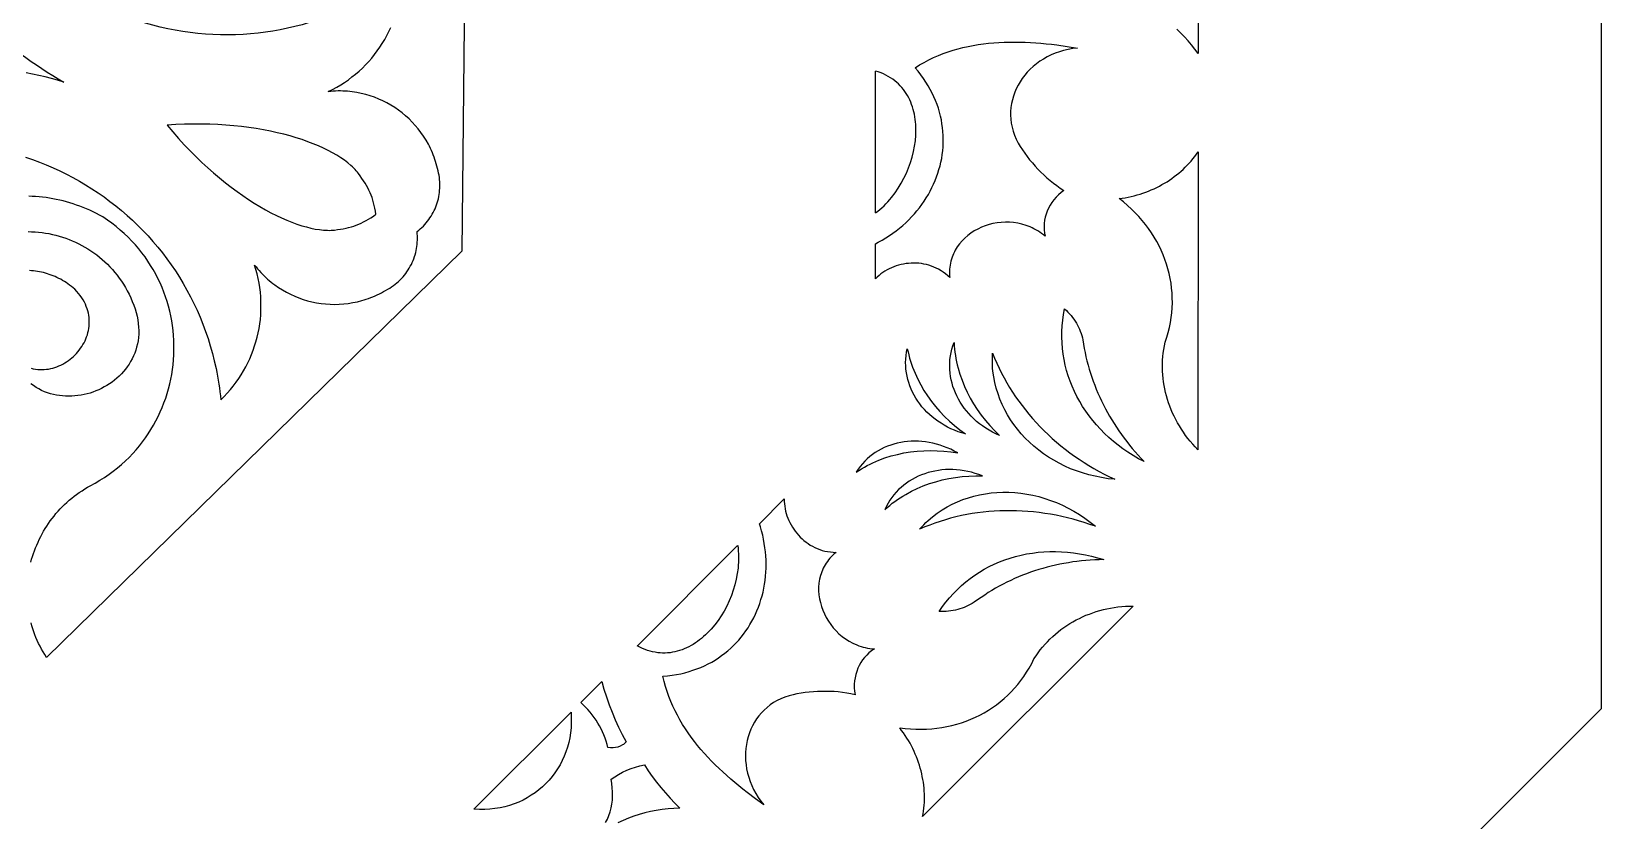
# Model space of a CAD drawing. Extents: x 3927 to 5087, y -513 to 1114.
# Drawn here: x 4593.2 to 4739.2, y 788.4 to 861.8 of the extents above; entities that cross this region are included whole.
import ezdxf

# ---------------------------------------------------------------- set-up
doc = ezdxf.new("R2010")
doc.units = 0
doc.layers.add('LAYER_1', color=18, linetype='CONTINUOUS')

msp = doc.modelspace()

# ---------------------------------------------------------------- linework, layer by layer
at = {"layer": 'LAYER_1'}
for points in [[(4608.82, 668.5), (4739.16, 798.84), (4739.16, 983.16), (4608.82, 1113.5), (4424.5, 1113.5), (4294.16, 983.16), (4294.16, 798.84), (4424.5, 668.5)], [(4685.08, 860.81), (4685.57, 860.8), (4686.06, 860.77), (4686.55, 860.74), (4687.04, 860.7), (4687.53, 860.66), (4688.02, 860.61), (4688.51, 860.55), (4689.48, 860.41), (4690.45, 860.26), (4690, 860.21), (4689.57, 860.13), (4689.15, 860.04), (4688.75, 859.92), (4688.35, 859.78), (4687.98, 859.62), (4687.61, 859.44), (4687.27, 859.24), (4686.93, 859.03), (4686.62, 858.8), (4686.32, 858.55), (4686.04, 858.29), (4685.77, 858.02), (4685.53, 857.73), (4685.3, 857.44), (4685.1, 857.13), (4684.91, 856.81), (4684.74, 856.48), (4684.6, 856.15), (4684.48, 855.8), (4684.38, 855.45), (4684.3, 855.1), (4684.25, 854.74), (4684.22, 854.37), (4684.21, 854.01), (4684.23, 853.64), (4684.28, 853.27), (4684.35, 852.89), (4684.45, 852.52), (4684.57, 852.15), (4684.73, 851.79), (4684.91, 851.42), (4685.11, 851.1), (4685.31, 850.78), (4685.53, 850.47), (4685.76, 850.16), (4685.99, 849.86), (4686.24, 849.57), (4686.49, 849.28), (4686.76, 849), (4687.03, 848.73), (4687.31, 848.46), (4687.6, 848.2), (4687.9, 847.95), (4688.21, 847.7), (4688.52, 847.47), (4688.84, 847.24), (4689.17, 847.02), (4688.91, 846.82), (4688.67, 846.61), (4688.45, 846.38), (4688.24, 846.15), (4688.06, 845.9), (4687.89, 845.64), (4687.75, 845.38), (4687.63, 845.1), (4687.52, 844.82), (4687.44, 844.54), (4687.38, 844.24), (4687.35, 843.95), (4687.34, 843.65), (4687.35, 843.35), (4687.38, 843.05), (4687.44, 842.75), (4687.27, 842.89), (4687.1, 843.02), (4686.93, 843.14), (4686.75, 843.25), (4686.57, 843.36), (4686.39, 843.45), (4686.21, 843.55), (4686.03, 843.63), (4685.65, 843.77), (4685.27, 843.89), (4684.89, 843.97), (4684.5, 844.03), (4684.11, 844.06), (4683.73, 844.07), (4683.34, 844.05), (4682.96, 844), (4682.58, 843.93), (4682.21, 843.84), (4681.85, 843.72), (4681.5, 843.59), (4681.17, 843.43), (4680.84, 843.25), (4680.53, 843.05), (4680.24, 842.83), (4679.96, 842.59), (4679.71, 842.33), (4679.47, 842.06), (4679.26, 841.76), (4679.07, 841.46), (4678.99, 841.3), (4678.91, 841.13), (4678.84, 840.97), (4678.77, 840.8), (4678.72, 840.62), (4678.67, 840.45), (4678.63, 840.26), (4678.59, 840.08), (4678.57, 839.89), (4678.55, 839.7), (4678.54, 839.51), (4678.54, 839.31), (4678.55, 839.12), (4678.57, 838.91), (4678.37, 839.09), (4678.17, 839.26), (4677.96, 839.41), (4677.75, 839.55), (4677.53, 839.68), (4677.31, 839.79), (4677.08, 839.89), (4676.86, 839.98), (4676.62, 840.06), (4676.39, 840.12), (4676.15, 840.17), (4675.92, 840.21), (4675.68, 840.24), (4675.44, 840.25), (4675.2, 840.26), (4674.97, 840.25), (4674.73, 840.23), (4674.5, 840.21), (4674.26, 840.17), (4674.03, 840.12), (4673.81, 840.06), (4673.58, 839.99), (4673.36, 839.91), (4673.15, 839.82), (4672.94, 839.73), (4672.74, 839.62), (4672.54, 839.51), (4672.35, 839.38), (4672.16, 839.25), (4671.99, 839.11), (4671.82, 838.96), (4671.66, 838.81), (4671.66, 842.06), (4671.92, 842.2), (4672.27, 842.39), (4672.61, 842.6), (4672.95, 842.82), (4673.27, 843.04), (4673.59, 843.27), (4673.89, 843.52), (4674.19, 843.77), (4674.47, 844.02), (4674.75, 844.29), (4675.01, 844.56), (4675.27, 844.84), (4675.51, 845.12), (4675.74, 845.41), (4675.96, 845.71), (4676.18, 846.02), (4676.38, 846.32), (4676.57, 846.64), (4676.74, 846.96), (4676.91, 847.28), (4677.06, 847.61), (4677.21, 847.94), (4677.34, 848.28), (4677.46, 848.62), (4677.56, 848.96), (4677.66, 849.3), (4677.74, 849.65), (4677.81, 850), (4677.87, 850.36), (4677.91, 850.71), (4677.94, 851.07), (4677.96, 851.43), (4677.96, 851.78), (4677.95, 852.14), (4677.93, 852.5), (4677.89, 852.86), (4677.84, 853.22), (4677.78, 853.58), (4677.7, 853.94), (4677.61, 854.3), (4677.5, 854.66), (4677.38, 855.01), (4677.24, 855.37), (4677.09, 855.72), (4676.92, 856.07), (4676.74, 856.41), (4676.55, 856.76), (4676.34, 857.1), (4676.11, 857.44), (4675.87, 857.77), (4675.61, 858.1), (4675.33, 858.42), (4675.76, 858.69), (4676.19, 858.93), (4676.62, 859.16), (4677.06, 859.37), (4677.51, 859.56), (4677.95, 859.74), (4678.41, 859.9), (4678.87, 860.05), (4679.33, 860.19), (4679.79, 860.3), (4680.26, 860.41), (4680.74, 860.5), (4681.21, 860.58), (4681.69, 860.65), (4682.17, 860.7), (4682.65, 860.75), (4683.13, 860.78), (4683.62, 860.8), (4684.11, 860.82), (4684.6, 860.82)], [(4605.81, 853.08), (4606.33, 852.46), (4606.86, 851.85), (4607.4, 851.26), (4607.94, 850.7), (4608.49, 850.15), (4609.03, 849.63), (4609.58, 849.13), (4610.13, 848.64), (4610.67, 848.18), (4611.22, 847.74), (4611.77, 847.32), (4612.31, 846.92), (4612.85, 846.54), (4613.38, 846.18), (4613.91, 845.84), (4614.43, 845.52), (4614.95, 845.22), (4615.46, 844.95), (4615.96, 844.7), (4616.45, 844.46), (4616.94, 844.25), (4617.41, 844.06), (4617.87, 843.89), (4618.32, 843.74), (4618.75, 843.62), (4619.17, 843.51), (4619.58, 843.43), (4619.97, 843.37), (4620.34, 843.32), (4620.52, 843.31), (4620.7, 843.31), (4620.87, 843.3), (4621.04, 843.31), (4621.2, 843.32), (4621.36, 843.33), (4621.64, 843.37), (4621.92, 843.41), (4622.18, 843.46), (4622.44, 843.51), (4622.68, 843.57), (4622.93, 843.63), (4623.16, 843.71), (4623.39, 843.79), (4623.62, 843.88), (4623.85, 843.98), (4624.07, 844.09), (4624.3, 844.21), (4624.52, 844.34), (4624.75, 844.48), (4624.98, 844.64), (4625.21, 844.8), (4625.17, 845.09), (4625.12, 845.36), (4625.06, 845.62), (4625, 845.87), (4624.93, 846.12), (4624.86, 846.35), (4624.77, 846.59), (4624.68, 846.81), (4624.57, 847.04), (4624.46, 847.26), (4624.34, 847.48), (4624.21, 847.7), (4624.07, 847.92), (4623.92, 848.14), (4623.76, 848.37), (4623.59, 848.6), (4623.49, 848.72), (4623.39, 848.85), (4623.27, 848.97), (4623.16, 849.09), (4623.03, 849.22), (4622.89, 849.34), (4622.61, 849.58), (4622.29, 849.82), (4621.95, 850.05), (4621.58, 850.29), (4621.19, 850.51), (4620.78, 850.73), (4620.34, 850.95), (4619.87, 851.16), (4619.39, 851.36), (4618.88, 851.55), (4618.35, 851.74), (4617.8, 851.92), (4617.23, 852.09), (4616.64, 852.25), (4616.03, 852.39), (4615.4, 852.53), (4614.75, 852.66), (4614.09, 852.77), (4613.41, 852.87), (4612.71, 852.96), (4612, 853.04), (4611.27, 853.1), (4610.53, 853.14), (4609.77, 853.18), (4609, 853.19), (4608.22, 853.19), (4607.43, 853.17), (4606.62, 853.14)], [(4701.63, 822.9), (4701.39, 823.16), (4701.15, 823.42), (4700.92, 823.69), (4700.69, 823.96), (4700.48, 824.24), (4700.28, 824.53), (4700.09, 824.81), (4699.91, 825.11), (4699.73, 825.4), (4699.57, 825.7), (4699.42, 826.01), (4699.27, 826.31), (4699.14, 826.62), (4699.01, 826.94), (4698.9, 827.25), (4698.8, 827.57), (4698.7, 827.9), (4698.62, 828.22), (4698.55, 828.55), (4698.49, 828.88), (4698.44, 829.21), (4698.39, 829.54), (4698.36, 829.87), (4698.34, 830.21), (4698.34, 830.54), (4698.34, 830.88), (4698.35, 831.22), (4698.38, 831.56), (4698.41, 831.89), (4698.46, 832.23), (4698.52, 832.57), (4698.58, 832.91), (4698.74, 833.36), (4698.87, 833.81), (4698.98, 834.27), (4699.08, 834.73), (4699.15, 835.19), (4699.2, 835.64), (4699.24, 836.1), (4699.26, 836.56), (4699.25, 837.02), (4699.23, 837.48), (4699.19, 837.93), (4699.13, 838.38), (4699.06, 838.83), (4698.96, 839.28), (4698.85, 839.72), (4698.72, 840.16), (4698.57, 840.6), (4698.4, 841.02), (4698.22, 841.45), (4698.02, 841.87), (4697.8, 842.28), (4697.56, 842.68), (4697.31, 843.08), (4697.04, 843.47), (4696.76, 843.85), (4696.45, 844.22), (4696.14, 844.59), (4695.8, 844.94), (4695.45, 845.29), (4695.08, 845.62), (4694.7, 845.95), (4694.3, 846.26), (4694.59, 846.3), (4694.87, 846.34), (4695.16, 846.4), (4695.43, 846.46), (4695.71, 846.53), (4695.98, 846.6), (4696.25, 846.68), (4696.52, 846.77), (4696.79, 846.86), (4697.05, 846.96), (4697.3, 847.07), (4697.56, 847.18), (4697.81, 847.3), (4698.05, 847.43), (4698.29, 847.56), (4698.53, 847.69), (4698.76, 847.83), (4698.99, 847.98), (4699.21, 848.14), (4699.43, 848.3), (4699.65, 848.46), (4699.86, 848.63), (4700.06, 848.8), (4700.26, 848.98), (4700.45, 849.17), (4700.64, 849.36), (4700.82, 849.56), (4701, 849.75), (4701.17, 849.96), (4701.33, 850.17), (4701.49, 850.38), (4701.64, 850.6)], [(4689.24, 836.02), (4689.4, 835.86), (4689.55, 835.71), (4689.7, 835.55), (4689.84, 835.38), (4689.97, 835.21), (4690.1, 835.04), (4690.22, 834.86), (4690.33, 834.68), (4690.43, 834.49), (4690.53, 834.3), (4690.62, 834.11), (4690.7, 833.92), (4690.77, 833.72), (4690.83, 833.52), (4690.89, 833.32), (4690.93, 833.11), (4690.99, 832.72), (4691.06, 832.33), (4691.14, 831.94), (4691.22, 831.55), (4691.32, 831.17), (4691.42, 830.78), (4691.53, 830.4), (4691.64, 830.02), (4691.76, 829.65), (4691.9, 829.27), (4692.04, 828.9), (4692.18, 828.53), (4692.34, 828.16), (4692.5, 827.8), (4692.67, 827.44), (4692.84, 827.08), (4693.03, 826.72), (4693.22, 826.37), (4693.42, 826.02), (4693.62, 825.67), (4693.84, 825.33), (4694.06, 824.99), (4694.28, 824.65), (4694.52, 824.32), (4694.76, 823.99), (4695.01, 823.66), (4695.26, 823.34), (4695.53, 823.03), (4695.8, 822.71), (4696.07, 822.4), (4696.35, 822.1), (4696.64, 821.8), (4696.12, 822.07), (4695.62, 822.36), (4695.13, 822.67), (4694.66, 822.99), (4694.21, 823.33), (4693.77, 823.68), (4693.35, 824.04), (4692.95, 824.42), (4692.56, 824.81), (4692.19, 825.21), (4691.85, 825.63), (4691.52, 826.05), (4691.2, 826.49), (4690.91, 826.93), (4690.64, 827.39), (4690.39, 827.85), (4690.15, 828.32), (4689.94, 828.8), (4689.75, 829.28), (4689.57, 829.78), (4689.42, 830.28), (4689.29, 830.78), (4689.19, 831.29), (4689.1, 831.8), (4689.04, 832.32), (4689, 832.84), (4688.98, 833.37), (4688.98, 833.9), (4689.01, 834.42), (4689.06, 834.95), (4689.14, 835.48)], [(4680.03, 824.37), (4679.68, 824.47), (4679.33, 824.58), (4679, 824.71), (4678.67, 824.85), (4678.35, 825.01), (4678.04, 825.18), (4677.75, 825.36), (4677.46, 825.55), (4677.19, 825.75), (4676.92, 825.96), (4676.67, 826.18), (4676.43, 826.41), (4676.2, 826.65), (4675.98, 826.9), (4675.78, 827.16), (4675.59, 827.42), (4675.42, 827.69), (4675.25, 827.97), (4675.1, 828.25), (4674.97, 828.54), (4674.85, 828.84), (4674.75, 829.14), (4674.66, 829.44), (4674.59, 829.75), (4674.53, 830.06), (4674.49, 830.38), (4674.47, 830.7), (4674.46, 831.01), (4674.47, 831.34), (4674.5, 831.66), (4674.55, 831.98), (4674.61, 832.3), (4674.68, 832.01), (4674.75, 831.72), (4674.83, 831.43), (4674.91, 831.14), (4675, 830.86), (4675.11, 830.58), (4675.21, 830.3), (4675.33, 830.02), (4675.58, 829.47), (4675.86, 828.93), (4676.16, 828.41), (4676.49, 827.9), (4676.85, 827.4), (4677.24, 826.92), (4677.64, 826.45), (4678.07, 826), (4678.53, 825.56), (4679.01, 825.14), (4679.51, 824.75)], [(4683.18, 824.24), (4682.85, 824.39), (4682.52, 824.55), (4682.21, 824.73), (4681.9, 824.92), (4681.61, 825.11), (4681.33, 825.32), (4681.06, 825.54), (4680.81, 825.77), (4680.56, 826.01), (4680.33, 826.26), (4680.11, 826.51), (4679.91, 826.78), (4679.72, 827.05), (4679.54, 827.32), (4679.38, 827.61), (4679.23, 827.9), (4679.09, 828.19), (4678.97, 828.49), (4678.86, 828.79), (4678.77, 829.1), (4678.7, 829.41), (4678.64, 829.72), (4678.6, 830.03), (4678.57, 830.35), (4678.56, 830.66), (4678.56, 830.98), (4678.58, 831.3), (4678.62, 831.62), (4678.68, 831.93), (4678.76, 832.25), (4678.85, 832.56), (4678.96, 832.87), (4678.98, 832.57), (4679.01, 832.27), (4679.04, 831.97), (4679.09, 831.68), (4679.14, 831.38), (4679.2, 831.09), (4679.26, 830.8), (4679.34, 830.5), (4679.51, 829.93), (4679.71, 829.36), (4679.93, 828.79), (4680.19, 828.24), (4680.47, 827.69), (4680.78, 827.16), (4681.12, 826.64), (4681.48, 826.13), (4681.87, 825.63), (4682.28, 825.15), (4682.72, 824.69)], [(4682.54, 831.88), (4682.73, 831.41), (4682.93, 830.94), (4683.14, 830.48), (4683.37, 830.03), (4683.61, 829.58), (4683.86, 829.13), (4684.12, 828.69), (4684.39, 828.26), (4684.68, 827.83), (4684.97, 827.41), (4685.28, 827), (4685.59, 826.6), (4685.92, 826.2), (4686.26, 825.8), (4686.6, 825.42), (4686.96, 825.04), (4687.33, 824.67), (4687.7, 824.31), (4688.09, 823.96), (4688.48, 823.61), (4688.89, 823.27), (4689.3, 822.94), (4689.73, 822.62), (4690.16, 822.31), (4690.6, 822.01), (4691.05, 821.71), (4691.5, 821.43), (4691.97, 821.15), (4692.44, 820.89), (4692.92, 820.63), (4693.41, 820.38), (4693.91, 820.15), (4693.28, 820.21), (4692.67, 820.31), (4692.07, 820.43), (4691.48, 820.57), (4690.9, 820.74), (4690.34, 820.93), (4689.79, 821.14), (4689.26, 821.38), (4688.74, 821.64), (4688.23, 821.92), (4687.75, 822.21), (4687.28, 822.53), (4686.83, 822.87), (4686.39, 823.22), (4685.98, 823.6), (4685.58, 823.98), (4685.21, 824.39), (4684.86, 824.81), (4684.53, 825.24), (4684.22, 825.69), (4683.94, 826.15), (4683.68, 826.62), (4683.44, 827.11), (4683.23, 827.6), (4683.05, 828.11), (4682.89, 828.62), (4682.76, 829.15), (4682.65, 829.68), (4682.58, 830.22), (4682.55, 830.5), (4682.54, 830.77), (4682.52, 831.05), (4682.52, 831.32), (4682.52, 831.6)], [(4679.3, 822.6), (4678.98, 822.77), (4678.65, 822.94), (4678.32, 823.08), (4677.99, 823.21), (4677.66, 823.33), (4677.32, 823.43), (4676.98, 823.51), (4676.65, 823.58), (4676.31, 823.63), (4675.97, 823.67), (4675.64, 823.69), (4675.3, 823.7), (4674.97, 823.69), (4674.64, 823.67), (4674.32, 823.63), (4674, 823.58), (4673.68, 823.51), (4673.37, 823.43), (4673.07, 823.33), (4672.77, 823.22), (4672.47, 823.1), (4672.19, 822.96), (4671.91, 822.8), (4671.64, 822.64), (4671.38, 822.46), (4671.13, 822.26), (4670.89, 822.06), (4670.66, 821.83), (4670.44, 821.6), (4670.23, 821.35), (4670.04, 821.09), (4669.86, 820.82), (4670.11, 820.98), (4670.36, 821.13), (4670.62, 821.28), (4670.89, 821.43), (4671.15, 821.56), (4671.42, 821.69), (4671.7, 821.81), (4671.98, 821.93), (4672.54, 822.14), (4673.12, 822.32), (4673.7, 822.47), (4674.3, 822.6), (4674.91, 822.7), (4675.52, 822.77), (4676.14, 822.81), (4676.76, 822.83), (4677.39, 822.81), (4678.02, 822.77), (4678.66, 822.7)], [(4681.62, 820.46), (4681.27, 820.59), (4680.93, 820.7), (4680.58, 820.8), (4680.23, 820.88), (4679.89, 820.95), (4679.54, 821), (4679.2, 821.03), (4678.85, 821.05), (4678.51, 821.06), (4678.17, 821.05), (4677.84, 821.02), (4677.51, 820.98), (4677.18, 820.92), (4676.86, 820.85), (4676.54, 820.77), (4676.23, 820.67), (4675.93, 820.56), (4675.63, 820.43), (4675.34, 820.29), (4675.06, 820.14), (4674.79, 819.98), (4674.53, 819.8), (4674.28, 819.61), (4674.03, 819.4), (4673.8, 819.19), (4673.58, 818.96), (4673.37, 818.72), (4673.18, 818.47), (4672.99, 818.2), (4672.82, 817.93), (4672.67, 817.64), (4672.53, 817.34), (4672.75, 817.54), (4672.98, 817.73), (4673.22, 817.92), (4673.46, 818.09), (4673.71, 818.27), (4673.96, 818.43), (4674.21, 818.59), (4674.47, 818.75), (4675, 819.04), (4675.54, 819.3), (4676.1, 819.54), (4676.67, 819.75), (4677.26, 819.93), (4677.85, 820.09), (4678.46, 820.22), (4679.08, 820.33), (4679.7, 820.4), (4680.33, 820.45), (4680.97, 820.47)], [(4675.76, 815.52), (4675.95, 815.73), (4676.15, 815.93), (4676.35, 816.12), (4676.55, 816.31), (4676.97, 816.66), (4677.4, 816.99), (4677.85, 817.3), (4678.32, 817.58), (4678.79, 817.83), (4679.28, 818.06), (4679.78, 818.26), (4680.29, 818.43), (4680.81, 818.58), (4681.34, 818.71), (4681.87, 818.81), (4682.41, 818.88), (4682.95, 818.93), (4683.5, 818.95), (4684.06, 818.95), (4684.61, 818.92), (4685.17, 818.86), (4685.73, 818.78), (4686.28, 818.67), (4686.84, 818.54), (4687.39, 818.38), (4687.94, 818.19), (4688.49, 817.98), (4689.03, 817.75), (4689.56, 817.48), (4690.09, 817.19), (4690.61, 816.88), (4691.12, 816.54), (4691.61, 816.17), (4692.1, 815.78), (4691.58, 815.96), (4691.06, 816.13), (4690.54, 816.29), (4690.02, 816.44), (4689.5, 816.57), (4688.97, 816.69), (4688.45, 816.8), (4687.92, 816.9), (4687.39, 816.98), (4686.87, 817.05), (4686.34, 817.11), (4685.82, 817.16), (4685.29, 817.2), (4684.77, 817.22), (4684.25, 817.23), (4683.73, 817.23), (4683.21, 817.21), (4682.69, 817.19), (4682.18, 817.15), (4681.66, 817.1), (4681.15, 817.03), (4680.64, 816.96), (4680.14, 816.87), (4679.64, 816.77), (4679.14, 816.65), (4678.64, 816.53), (4678.15, 816.39), (4677.67, 816.24), (4677.18, 816.08), (4676.71, 815.9), (4676.23, 815.72)], [(4663.18, 818.32), (4663.18, 818.09), (4663.19, 817.87), (4663.22, 817.64), (4663.26, 817.42), (4663.3, 817.2), (4663.36, 816.98), (4663.43, 816.76), (4663.51, 816.54), (4663.6, 816.33), (4663.7, 816.12), (4663.81, 815.91), (4663.93, 815.71), (4664.06, 815.51), (4664.19, 815.32), (4664.34, 815.13), (4664.49, 814.96), (4664.66, 814.78), (4664.83, 814.62), (4665.01, 814.46), (4665.2, 814.31), (4665.39, 814.17), (4665.59, 814.04), (4665.8, 813.92), (4666.02, 813.81), (4666.24, 813.71), (4666.47, 813.62), (4666.71, 813.54), (4666.96, 813.48), (4667.2, 813.43), (4667.46, 813.39), (4667.72, 813.36), (4667.99, 813.35), (4667.83, 813.22), (4667.68, 813.09), (4667.55, 812.95), (4667.42, 812.81), (4667.29, 812.66), (4667.18, 812.51), (4667.07, 812.36), (4666.97, 812.2), (4666.88, 812.04), (4666.8, 811.88), (4666.72, 811.71), (4666.66, 811.54), (4666.6, 811.37), (4666.54, 811.2), (4666.46, 810.85), (4666.4, 810.49), (4666.37, 810.13), (4666.37, 809.77), (4666.4, 809.41), (4666.45, 809.04), (4666.53, 808.68), (4666.63, 808.32), (4666.76, 807.97), (4666.91, 807.63), (4667.08, 807.29), (4667.28, 806.96), (4667.49, 806.65), (4667.73, 806.35), (4667.99, 806.06), (4668.26, 805.79), (4668.56, 805.54), (4668.88, 805.31), (4669.21, 805.1), (4669.56, 804.91), (4669.93, 804.75), (4670.12, 804.67), (4670.31, 804.61), (4670.51, 804.55), (4670.71, 804.5), (4670.91, 804.45), (4671.12, 804.42), (4671.33, 804.39), (4671.55, 804.37), (4671.29, 804.2), (4671.05, 804.01), (4670.84, 803.8), (4670.63, 803.58), (4670.45, 803.35), (4670.29, 803.1), (4670.14, 802.84), (4670.01, 802.57), (4669.91, 802.29), (4669.82, 802), (4669.76, 801.7), (4669.71, 801.4), (4669.69, 801.09), (4669.69, 800.77), (4669.71, 800.45), (4669.76, 800.12), (4669.37, 800.2), (4668.98, 800.27), (4668.59, 800.32), (4668.2, 800.37), (4667.81, 800.4), (4667.42, 800.42), (4667.03, 800.43), (4666.64, 800.43), (4666.26, 800.42), (4665.88, 800.39), (4665.49, 800.36), (4665.11, 800.31), (4664.74, 800.26), (4664.36, 800.19), (4663.99, 800.11), (4663.62, 800.02), (4663.24, 799.89), (4662.87, 799.74), (4662.52, 799.57), (4662.19, 799.38), (4661.87, 799.17), (4661.58, 798.94), (4661.3, 798.69), (4661.05, 798.43), (4660.81, 798.15), (4660.59, 797.86), (4660.4, 797.55), (4660.22, 797.23), (4660.06, 796.9), (4659.93, 796.56), (4659.81, 796.21), (4659.72, 795.86), (4659.65, 795.49), (4659.6, 795.12), (4659.57, 794.75), (4659.56, 794.37), (4659.58, 793.99), (4659.62, 793.6), (4659.68, 793.22), (4659.76, 792.83), (4659.87, 792.44), (4660, 792.06), (4660.15, 791.68), (4660.33, 791.3), (4660.53, 790.93), (4660.76, 790.57), (4661.01, 790.21), (4661.29, 789.86), (4660.5, 790.43), (4659.72, 791.03), (4659.33, 791.33), (4658.95, 791.64), (4658.57, 791.95), (4658.2, 792.27), (4657.83, 792.6), (4657.47, 792.93), (4657.11, 793.26), (4656.76, 793.6), (4656.42, 793.95), (4656.08, 794.3), (4655.75, 794.66), (4655.43, 795.03), (4655.12, 795.4), (4654.82, 795.78), (4654.53, 796.16), (4654.25, 796.56), (4653.98, 796.95), (4653.73, 797.36), (4653.48, 797.77), (4653.25, 798.2), (4653.03, 798.62), (4652.82, 799.06), (4652.63, 799.5), (4652.46, 799.96), (4652.29, 800.42), (4652.15, 800.88), (4652.02, 801.36), (4651.9, 801.84), (4652.33, 801.88), (4652.74, 801.93), (4653.15, 802), (4653.55, 802.07), (4653.94, 802.16), (4654.32, 802.27), (4654.69, 802.39), (4655.06, 802.52), (4655.41, 802.66), (4655.76, 802.81), (4656.1, 802.98), (4656.43, 803.15), (4656.74, 803.34), (4657.05, 803.54), (4657.35, 803.75), (4657.64, 803.97), (4657.92, 804.2), (4658.2, 804.43), (4658.46, 804.68), (4658.71, 804.94), (4658.95, 805.2), (4659.18, 805.48), (4659.4, 805.76), (4659.61, 806.05), (4659.81, 806.35), (4659.99, 806.65), (4660.17, 806.96), (4660.34, 807.28), (4660.5, 807.6), (4660.64, 807.93), (4660.77, 808.27), (4660.9, 808.61), (4661.01, 808.96), (4661.11, 809.31), (4661.2, 809.66), (4661.27, 810.02), (4661.34, 810.39), (4661.39, 810.75), (4661.43, 811.13), (4661.46, 811.5), (4661.48, 811.88), (4661.48, 812.26), (4661.48, 812.64), (4661.46, 813.02), (4661.42, 813.41), (4661.38, 813.79), (4661.32, 814.18), (4661.25, 814.57), (4661.17, 814.96), (4661.07, 815.35), (4660.96, 815.74), (4660.87, 816.01)], [(4677.58, 807.86), (4677.88, 808.31), (4678.21, 808.73), (4678.54, 809.14), (4678.9, 809.54), (4679.27, 809.91), (4679.65, 810.27), (4680.05, 810.61), (4680.46, 810.93), (4680.88, 811.24), (4681.32, 811.52), (4681.77, 811.78), (4682.23, 812.03), (4682.7, 812.26), (4683.18, 812.47), (4683.67, 812.65), (4684.17, 812.82), (4684.67, 812.97), (4685.19, 813.1), (4685.71, 813.21), (4686.24, 813.29), (4686.77, 813.36), (4687.31, 813.41), (4687.85, 813.43), (4688.4, 813.43), (4688.95, 813.42), (4689.51, 813.38), (4690.06, 813.31), (4690.62, 813.23), (4691.18, 813.13), (4691.75, 813), (4692.31, 812.85), (4692.87, 812.68), (4692.45, 812.67), (4692.04, 812.65), (4691.62, 812.63), (4691.21, 812.6), (4690.8, 812.56), (4690.39, 812.51), (4689.99, 812.46), (4689.59, 812.39), (4689.18, 812.33), (4688.79, 812.25), (4688.39, 812.16), (4688, 812.07), (4687.61, 811.97), (4687.22, 811.86), (4686.83, 811.75), (4686.45, 811.63), (4686.07, 811.5), (4685.7, 811.36), (4685.32, 811.22), (4684.96, 811.07), (4684.59, 810.91), (4684.23, 810.75), (4683.87, 810.57), (4683.52, 810.4), (4683.17, 810.21), (4682.82, 810.02), (4682.48, 809.82), (4682.14, 809.61), (4681.81, 809.39), (4681.48, 809.17), (4681.15, 808.95), (4680.83, 808.71), (4680.65, 808.6), (4680.47, 808.5), (4680.28, 808.4), (4680.09, 808.31), (4679.9, 808.23), (4679.7, 808.16), (4679.5, 808.09), (4679.3, 808.03), (4679.09, 807.98), (4678.88, 807.94), (4678.67, 807.91), (4678.45, 807.88), (4678.24, 807.86), (4678.02, 807.85), (4677.8, 807.85)], [(4676.03, 788.78), (4676.08, 789.04), (4676.12, 789.3), (4676.15, 789.56), (4676.18, 789.83), (4676.2, 790.09), (4676.2, 790.36), (4676.21, 790.63), (4676.2, 790.9), (4676.19, 791.16), (4676.17, 791.43), (4676.14, 791.7), (4676.11, 791.97), (4676.06, 792.23), (4676.01, 792.5), (4675.96, 792.77), (4675.89, 793.03), (4675.82, 793.3), (4675.74, 793.56), (4675.66, 793.82), (4675.57, 794.08), (4675.47, 794.34), (4675.36, 794.6), (4675.25, 794.85), (4675.13, 795.1), (4675, 795.35), (4674.87, 795.6), (4674.72, 795.85), (4674.58, 796.09), (4674.42, 796.33), (4674.26, 796.57), (4674.09, 796.8), (4673.92, 797.03), (4674.42, 796.97), (4674.92, 796.93), (4675.42, 796.91), (4675.91, 796.9), (4676.4, 796.92), (4676.88, 796.95), (4677.36, 797), (4677.83, 797.07), (4678.29, 797.15), (4678.75, 797.26), (4679.21, 797.38), (4679.65, 797.51), (4680.09, 797.67), (4680.52, 797.84), (4680.94, 798.02), (4681.35, 798.22), (4681.75, 798.44), (4682.15, 798.67), (4682.53, 798.92), (4682.9, 799.19), (4683.26, 799.46), (4683.61, 799.76), (4683.95, 800.07), (4684.28, 800.39), (4684.59, 800.72), (4684.89, 801.07), (4685.18, 801.44), (4685.45, 801.81), (4685.71, 802.2), (4685.95, 802.6), (4686.18, 803.02), (4686.39, 803.45), (4686.58, 803.73), (4686.78, 804.01), (4686.98, 804.29), (4687.19, 804.55), (4687.42, 804.81), (4687.65, 805.05), (4687.88, 805.29), (4688.13, 805.52), (4688.38, 805.75), (4688.63, 805.96), (4688.9, 806.17), (4689.17, 806.37), (4689.44, 806.55), (4689.73, 806.73), (4690.01, 806.91), (4690.31, 807.07), (4690.61, 807.22), (4690.91, 807.36), (4691.22, 807.5), (4691.54, 807.62), (4691.85, 807.74), (4692.18, 807.85), (4692.51, 807.94), (4692.84, 808.03), (4693.17, 808.11), (4693.51, 808.17), (4693.86, 808.23), (4694.2, 808.28), (4694.55, 808.32), (4694.9, 808.34), (4695.26, 808.36), (4695.62, 808.36)], [(4646.21, 801.35), (4646.41, 800.63), (4646.64, 799.91), (4646.89, 799.19), (4647.17, 798.49), (4647.46, 797.79), (4647.78, 797.09), (4648.12, 796.41), (4648.48, 795.73), (4648.4, 795.65), (4648.31, 795.57), (4648.22, 795.5), (4648.13, 795.44), (4647.93, 795.33), (4647.71, 795.25), (4647.49, 795.2), (4647.26, 795.17), (4647.02, 795.17), (4646.78, 795.2), (4646.7, 795.5), (4646.62, 795.8), (4646.52, 796.09), (4646.41, 796.38), (4646.29, 796.66), (4646.15, 796.94), (4646.01, 797.22), (4645.85, 797.48), (4645.69, 797.75), (4645.51, 798), (4645.32, 798.25), (4645.13, 798.49), (4644.92, 798.73), (4644.71, 798.96), (4644.48, 799.18), (4644.25, 799.39)], [(4643.36, 798.49), (4643.38, 798), (4643.38, 797.52), (4643.36, 797.05), (4643.31, 796.58), (4643.24, 796.12), (4643.14, 795.67), (4643.02, 795.24), (4642.88, 794.81), (4642.71, 794.39), (4642.53, 793.99), (4642.33, 793.6), (4642.1, 793.22), (4641.86, 792.86), (4641.59, 792.51), (4641.31, 792.17), (4641.02, 791.86), (4640.7, 791.55), (4640.37, 791.27), (4640.02, 791), (4639.66, 790.76), (4639.28, 790.53), (4638.89, 790.32), (4638.49, 790.13), (4638.07, 789.96), (4637.64, 789.82), (4637.2, 789.7), (4636.75, 789.6), (4636.28, 789.52), (4635.81, 789.47), (4635.33, 789.44), (4634.83, 789.44), (4634.33, 789.47)]]:
    msp.add_lwpolyline(points, close=True, dxfattribs=at)
for points in [[(4633.75, 895.41), (4633.19, 841.37), (4594.6, 803.59), (4594.43, 803.85), (4594.28, 804.1), (4594.13, 804.36), (4593.99, 804.63), (4593.86, 804.89), (4593.73, 805.16), (4593.61, 805.43), (4593.51, 805.7), (4593.4, 805.97), (4593.31, 806.25), (4593.23, 806.53), (4593.15, 806.8)], [(4701.64, 863.87), (4701.64, 859.76), (4701.34, 860.17), (4701.04, 860.56), (4700.72, 860.94), (4700.38, 861.31), (4700.03, 861.66), (4699.67, 862.01)], [(4592.63, 850.1), (4593.29, 849.88), (4593.93, 849.64), (4594.57, 849.39), (4595.2, 849.12), (4595.83, 848.83), (4596.44, 848.53), (4597.05, 848.22), (4597.65, 847.88), (4598.23, 847.54), (4598.81, 847.18), (4599.38, 846.8), (4599.94, 846.41), (4600.49, 846), (4601.03, 845.58), (4601.56, 845.15), (4602.08, 844.7), (4602.58, 844.24), (4603.08, 843.77), (4603.56, 843.28), (4604.03, 842.78), (4604.49, 842.27), (4604.93, 841.74), (4605.36, 841.21), (4605.78, 840.66), (4606.18, 840.1), (4606.57, 839.53), (4606.94, 838.95), (4607.3, 838.35), (4607.65, 837.75), (4607.98, 837.13), (4608.29, 836.51), (4608.59, 835.87), (4608.87, 835.23), (4609.13, 834.57), (4609.38, 833.91), (4609.61, 833.24), (4609.82, 832.55), (4610.01, 831.86), (4610.19, 831.16), (4610.35, 830.45), (4610.42, 830.1), (4610.49, 829.74), (4610.55, 829.38), (4610.61, 829.01), (4610.66, 828.65), (4610.71, 828.28), (4610.75, 827.91), (4610.79, 827.54), (4611.1, 827.85), (4611.4, 828.17), (4611.68, 828.49), (4611.95, 828.82), (4612.21, 829.17), (4612.46, 829.52), (4612.69, 829.87), (4612.91, 830.24), (4613.12, 830.61), (4613.31, 830.99), (4613.49, 831.37), (4613.65, 831.76), (4613.8, 832.15), (4613.94, 832.55), (4614.06, 832.95), (4614.17, 833.36), (4614.27, 833.77), (4614.35, 834.18), (4614.41, 834.6), (4614.47, 835.02), (4614.5, 835.44), (4614.53, 835.86), (4614.53, 836.28), (4614.53, 836.71), (4614.51, 837.13), (4614.47, 837.55), (4614.42, 837.98), (4614.35, 838.4), (4614.27, 838.82), (4614.17, 839.25), (4614.06, 839.66), (4613.93, 840.08), (4614.07, 839.9), (4614.21, 839.73), (4614.36, 839.56), (4614.51, 839.4), (4614.66, 839.24), (4614.81, 839.08), (4614.97, 838.93), (4615.14, 838.78), (4615.3, 838.64), (4615.47, 838.5), (4615.64, 838.37), (4615.81, 838.24), (4616.16, 837.99), (4616.53, 837.76), (4616.9, 837.55), (4617.28, 837.36), (4617.67, 837.18), (4618.06, 837.02), (4618.46, 836.88), (4618.86, 836.76), (4619.27, 836.66), (4619.69, 836.57), (4620.11, 836.51), (4620.53, 836.46), (4620.95, 836.43), (4621.37, 836.42), (4621.8, 836.43), (4622.22, 836.46), (4622.64, 836.51), (4623.07, 836.58), (4623.49, 836.66), (4623.91, 836.77), (4624.11, 836.83), (4624.32, 836.9), (4624.53, 836.97), (4624.73, 837.05), (4624.93, 837.13), (4625.14, 837.21), (4625.34, 837.3), (4625.54, 837.4), (4625.73, 837.5), (4625.93, 837.61), (4626.12, 837.72), (4626.32, 837.84), (4626.5, 837.94), (4626.67, 838.05), (4626.84, 838.17), (4627.01, 838.3), (4627.16, 838.42), (4627.32, 838.56), (4627.46, 838.7), (4627.6, 838.84), (4627.74, 838.99), (4627.86, 839.14), (4627.99, 839.29), (4628.1, 839.45), (4628.21, 839.62), (4628.32, 839.79), (4628.41, 839.96), (4628.51, 840.13), (4628.59, 840.31), (4628.67, 840.49), (4628.74, 840.67), (4628.8, 840.86), (4628.86, 841.04), (4628.91, 841.23), (4628.96, 841.42), (4628.99, 841.62), (4629.03, 841.81), (4629.05, 842), (4629.06, 842.2), (4629.07, 842.4), (4629.08, 842.6), (4629.07, 842.79), (4629.06, 842.99), (4629.04, 843.19), (4629.19, 843.31), (4629.34, 843.44), (4629.49, 843.57), (4629.63, 843.71), (4629.76, 843.86), (4629.89, 844), (4630.01, 844.15), (4630.13, 844.31), (4630.24, 844.47), (4630.35, 844.63), (4630.45, 844.8), (4630.54, 844.97), (4630.63, 845.14), (4630.71, 845.32), (4630.78, 845.5), (4630.85, 845.68), (4630.91, 845.87), (4630.97, 846.06), (4631.02, 846.25), (4631.06, 846.44), (4631.09, 846.63), (4631.12, 846.83), (4631.14, 847.02), (4631.15, 847.22), (4631.16, 847.42), (4631.16, 847.62), (4631.15, 847.82), (4631.13, 848.02), (4631.11, 848.22), (4631.08, 848.43), (4631.04, 848.63), (4630.99, 848.83), (4630.94, 849.05), (4630.88, 849.27), (4630.83, 849.48), (4630.76, 849.7), (4630.69, 849.91), (4630.62, 850.11), (4630.54, 850.32), (4630.46, 850.52), (4630.37, 850.72), (4630.28, 850.92), (4630.19, 851.12), (4630.09, 851.31), (4629.88, 851.68), (4629.65, 852.05), (4629.4, 852.4), (4629.15, 852.74), (4628.87, 853.06), (4628.59, 853.38), (4628.29, 853.68), (4627.97, 853.96), (4627.65, 854.23), (4627.31, 854.49), (4626.97, 854.73), (4626.61, 854.95), (4626.24, 855.16), (4625.86, 855.35), (4625.47, 855.52), (4625.08, 855.68), (4624.68, 855.82), (4624.27, 855.94), (4623.85, 856.04), (4623.43, 856.13), (4623.21, 856.16), (4623, 856.19), (4622.78, 856.22), (4622.57, 856.24), (4622.35, 856.25), (4622.13, 856.26), (4621.91, 856.27), (4621.69, 856.27), (4621.46, 856.26), (4621.24, 856.25), (4621.02, 856.23), (4620.79, 856.21), (4621.18, 856.41), (4621.57, 856.61), (4621.94, 856.84), (4622.3, 857.07), (4622.65, 857.31), (4622.99, 857.57), (4623.32, 857.84), (4623.65, 858.11), (4623.96, 858.4), (4624.26, 858.7), (4624.54, 859.01), (4624.82, 859.33), (4625.09, 859.66), (4625.34, 859.99), (4625.58, 860.34), (4625.81, 860.69), (4626.03, 861.05), (4626.24, 861.42), (4626.43, 861.79), (4626.61, 862.17)], [(4671.66, 844.92), (4671.87, 845.08), (4672.07, 845.24), (4672.26, 845.41), (4672.45, 845.59), (4672.63, 845.78), (4672.81, 845.97), (4672.99, 846.16), (4673.15, 846.37), (4673.48, 846.79), (4673.78, 847.22), (4674.05, 847.68), (4674.3, 848.15), (4674.53, 848.63), (4674.74, 849.12), (4674.92, 849.61), (4675.07, 850.12), (4675.2, 850.63), (4675.29, 851.14), (4675.37, 851.64), (4675.41, 852.15), (4675.42, 852.65), (4675.42, 852.9), (4675.4, 853.14), (4675.38, 853.39), (4675.36, 853.63), (4675.32, 853.87), (4675.28, 854.1), (4675.23, 854.33), (4675.17, 854.56), (4675.1, 854.79), (4675.02, 855.01), (4674.94, 855.22), (4674.85, 855.43), (4674.75, 855.64), (4674.64, 855.84), (4674.52, 856.03), (4674.39, 856.22), (4674.26, 856.41), (4674.11, 856.58), (4673.96, 856.75), (4673.8, 856.92), (4673.63, 857.07), (4673.45, 857.22), (4673.26, 857.36), (4673.06, 857.5), (4672.85, 857.62), (4672.63, 857.74), (4672.4, 857.85), (4672.17, 857.95), (4671.92, 858.04), (4671.66, 858.12)], [(4671.66, 844.92), (4671.66, 858.11)], [(4593.14, 812.43), (4593.21, 812.71), (4593.29, 812.98), (4593.38, 813.25), (4593.48, 813.51), (4593.58, 813.78), (4593.68, 814.04), (4593.8, 814.3), (4593.92, 814.56), (4594.05, 814.82), (4594.18, 815.07), (4594.32, 815.32), (4594.47, 815.56), (4594.62, 815.8), (4594.78, 816.04), (4594.94, 816.28), (4595.11, 816.51), (4595.29, 816.73), (4595.47, 816.96), (4595.66, 817.18), (4595.86, 817.39), (4596.06, 817.6), (4596.27, 817.8), (4596.48, 818), (4596.7, 818.2), (4596.93, 818.39), (4597.16, 818.57), (4597.39, 818.75), (4597.64, 818.92), (4597.89, 819.09), (4598.14, 819.25), (4598.4, 819.41), (4598.66, 819.55), (4599.12, 819.8), (4599.56, 820.06), (4599.99, 820.33), (4600.4, 820.62), (4600.8, 820.91), (4601.19, 821.22), (4601.56, 821.53), (4601.92, 821.86), (4602.26, 822.19), (4602.6, 822.54), (4602.91, 822.89), (4603.22, 823.25), (4603.51, 823.63), (4603.79, 824), (4604.05, 824.39), (4604.3, 824.78), (4604.54, 825.18), (4604.76, 825.59), (4604.97, 826), (4605.16, 826.42), (4605.35, 826.84), (4605.51, 827.27), (4605.67, 827.7), (4605.81, 828.13), (4605.93, 828.57), (4606.04, 829.02), (4606.14, 829.46), (4606.23, 829.91), (4606.3, 830.36), (4606.35, 830.81), (4606.39, 831.27), (4606.42, 831.72), (4606.44, 832.18), (4606.44, 832.63), (4606.42, 833.09), (4606.39, 833.54), (4606.35, 834), (4606.3, 834.45), (4606.23, 834.9), (4606.14, 835.35), (4606.04, 835.8), (4605.93, 836.24), (4605.8, 836.68), (4605.66, 837.12), (4605.51, 837.55), (4605.34, 837.98), (4605.15, 838.41), (4604.95, 838.82), (4604.74, 839.24), (4604.51, 839.65), (4604.27, 840.05), (4604.02, 840.45), (4603.75, 840.83), (4603.46, 841.22), (4603.16, 841.59), (4602.85, 841.96), (4602.52, 842.31), (4602.18, 842.66), (4601.82, 843), (4601.45, 843.33), (4601.07, 843.65), (4600.67, 843.96), (4600.25, 844.26), (4599.82, 844.55), (4599.53, 844.72), (4599.23, 844.87), (4598.93, 845.02), (4598.62, 845.17), (4598.32, 845.3), (4598.01, 845.43), (4597.7, 845.55), (4597.39, 845.66), (4597.08, 845.77), (4596.77, 845.86), (4596.45, 845.95), (4596.14, 846.04), (4595.82, 846.11), (4595.5, 846.18), (4595.18, 846.24), (4594.87, 846.3), (4594.55, 846.35), (4594.23, 846.39), (4593.91, 846.42), (4593.58, 846.44), (4593.26, 846.46), (4592.94, 846.47)], [(4592.88, 843.19), (4593.2, 843.18), (4593.53, 843.16), (4593.85, 843.14), (4594.18, 843.1), (4594.5, 843.05), (4594.82, 843), (4595.14, 842.93), (4595.45, 842.86), (4595.77, 842.77), (4596.08, 842.68), (4596.39, 842.57), (4596.69, 842.46), (4596.99, 842.34), (4597.29, 842.21), (4597.59, 842.06), (4597.88, 841.91), (4598.16, 841.75), (4598.44, 841.58), (4598.72, 841.41), (4598.99, 841.22), (4599.26, 841.02), (4599.52, 840.82), (4599.77, 840.6), (4600.02, 840.38), (4600.26, 840.15), (4600.49, 839.91), (4600.72, 839.66), (4600.94, 839.4), (4601.16, 839.14), (4601.36, 838.86), (4601.56, 838.58), (4601.75, 838.29), (4601.93, 837.99), (4602.1, 837.68), (4602.26, 837.36), (4602.42, 837.04), (4602.56, 836.7), (4602.7, 836.36), (4602.82, 836.01), (4602.93, 835.65), (4603.01, 835.31), (4603.08, 834.97), (4603.12, 834.63), (4603.15, 834.3), (4603.16, 833.98), (4603.16, 833.66), (4603.14, 833.35), (4603.1, 833.04), (4603.04, 832.75), (4602.97, 832.45), (4602.89, 832.17), (4602.79, 831.89), (4602.68, 831.62), (4602.55, 831.36), (4602.41, 831.1), (4602.26, 830.86), (4602.1, 830.62), (4601.93, 830.39), (4601.75, 830.17), (4601.55, 829.96), (4601.35, 829.75), (4601.14, 829.56), (4600.92, 829.38), (4600.69, 829.2), (4600.46, 829.04), (4600.21, 828.88), (4599.96, 828.74), (4599.71, 828.6), (4599.45, 828.48), (4599.18, 828.37), (4598.91, 828.27), (4598.64, 828.17), (4598.36, 828.1), (4598.08, 828.03), (4597.8, 827.97), (4597.51, 827.93), (4597.23, 827.9), (4596.94, 827.88), (4596.65, 827.87), (4596.37, 827.88), (4596.08, 827.9), (4595.79, 827.93), (4595.51, 827.98), (4595.23, 828.04), (4594.95, 828.11), (4594.68, 828.2), (4594.4, 828.3), (4594.14, 828.42), (4593.88, 828.55), (4593.62, 828.7), (4593.37, 828.86), (4593.12, 829.04)], [(4593.15, 830.49), (4593.35, 830.44), (4593.56, 830.4), (4593.77, 830.37), (4593.97, 830.36), (4594.18, 830.36), (4594.38, 830.37), (4594.58, 830.38), (4594.78, 830.41), (4594.98, 830.45), (4595.18, 830.5), (4595.37, 830.55), (4595.56, 830.62), (4595.75, 830.69), (4595.93, 830.78), (4596.11, 830.87), (4596.29, 830.97), (4596.46, 831.08), (4596.63, 831.19), (4596.79, 831.31), (4596.94, 831.44), (4597.1, 831.57), (4597.24, 831.72), (4597.38, 831.86), (4597.51, 832.01), (4597.64, 832.17), (4597.76, 832.34), (4597.87, 832.5), (4597.98, 832.68), (4598.08, 832.85), (4598.17, 833.03), (4598.25, 833.22), (4598.32, 833.4), (4598.39, 833.59), (4598.44, 833.79), (4598.49, 833.98), (4598.52, 834.18), (4598.55, 834.38), (4598.57, 834.59), (4598.57, 834.79), (4598.57, 834.99), (4598.55, 835.2), (4598.52, 835.41), (4598.48, 835.61), (4598.43, 835.82), (4598.37, 836.02), (4598.29, 836.23), (4598.21, 836.44), (4598.11, 836.64), (4597.99, 836.84), (4597.86, 837.04), (4597.72, 837.24), (4597.57, 837.44), (4597.4, 837.63), (4597.21, 837.82), (4597.06, 837.96), (4596.9, 838.09), (4596.74, 838.21), (4596.58, 838.33), (4596.42, 838.44), (4596.25, 838.55), (4596.08, 838.65), (4595.91, 838.75), (4595.74, 838.84), (4595.56, 838.93), (4595.39, 839.01), (4595.21, 839.08), (4595.03, 839.15), (4594.85, 839.21), (4594.67, 839.27), (4594.49, 839.33), (4594.3, 839.37), (4594.12, 839.42), (4593.94, 839.45), (4593.75, 839.49), (4593.56, 839.51), (4593.38, 839.54), (4593.19, 839.55), (4593, 839.56)], [(4658.85, 813.98), (4658.88, 813.73), (4658.9, 813.47), (4658.92, 813.21), (4658.93, 812.95), (4658.93, 812.69), (4658.92, 812.43), (4658.9, 812.16), (4658.88, 811.9), (4658.81, 811.38), (4658.71, 810.86), (4658.59, 810.34), (4658.43, 809.83), (4658.26, 809.33), (4658.05, 808.84), (4657.83, 808.36), (4657.58, 807.9), (4657.31, 807.45), (4657.02, 807.02), (4656.71, 806.61), (4656.38, 806.22), (4656.04, 805.86), (4655.86, 805.68), (4655.68, 805.52), (4655.49, 805.36), (4655.3, 805.21), (4655.11, 805.07), (4654.91, 804.93), (4654.71, 804.8), (4654.51, 804.68), (4654.3, 804.57), (4654.09, 804.47), (4653.88, 804.38), (4653.67, 804.3), (4653.45, 804.22), (4653.23, 804.16), (4653.01, 804.1), (4652.79, 804.06), (4652.56, 804.02), (4652.33, 804), (4652.1, 803.99), (4651.87, 803.99), (4651.64, 804), (4651.41, 804.02), (4651.18, 804.06), (4650.94, 804.1), (4650.7, 804.16), (4650.47, 804.23), (4650.23, 804.32), (4649.99, 804.41), (4649.75, 804.53), (4649.51, 804.65)], [(4658.84, 813.98), (4649.52, 804.65)], [(4646.57, 788.22), (4646.73, 788.55), (4646.87, 788.89), (4646.99, 789.23), (4647.08, 789.59), (4647.15, 789.95), (4647.2, 790.32), (4647.22, 790.7), (4647.22, 791.08), (4647.19, 791.47), (4647.15, 791.86), (4647.07, 792.25), (4647.42, 792.49), (4647.78, 792.71), (4648.15, 792.92), (4648.53, 793.1), (4648.93, 793.26), (4649.34, 793.39), (4649.75, 793.51), (4650.18, 793.6), (4650.53, 793.05), (4650.9, 792.52), (4651.29, 791.99), (4651.7, 791.48), (4652.12, 790.98), (4652.56, 790.49), (4653.01, 790.02), (4653.48, 789.56), (4652.92, 789.54), (4652.37, 789.5), (4651.82, 789.44), (4651.28, 789.35), (4650.74, 789.25), (4650.22, 789.12), (4649.7, 788.98), (4649.19, 788.82), (4648.68, 788.63), (4648.19, 788.43), (4647.71, 788.2)]]:
    msp.add_lwpolyline(points, dxfattribs=at)
for points in [[(4627.67, 867.16, -0.453995), (4588.71, 874.36, 0.240725)], [(4582.21, 869.96, 0.11065), (4596.2, 857.1), (4595.62, 857.26), (4595.04, 857.42), (4594.46, 857.57), (4593.88, 857.71), (4593.3, 857.84), (4592.71, 857.97)]]:
    msp.add_lwpolyline(points, format="xyb", dxfattribs=at)

doc.saveas('drawing.dxf')
